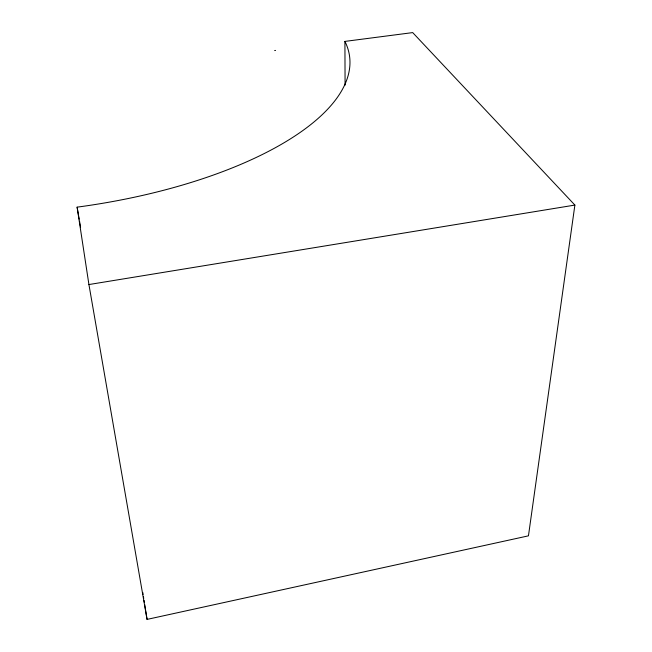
<?xml version="1.0" encoding="UTF-8"?>
<svg xmlns="http://www.w3.org/2000/svg" width="652" height="652" viewBox="0 0 652 652"><rect width="100%" height="100%" fill="white"/><g stroke="black" fill="none" stroke-linecap="round" stroke-linejoin="round"><path stroke-width="0.98" d="M574.885 205.078L528.454 535.838L147.059 619.4L88.925 284.549L77.115 207.149A295.698 115.591 -7.1 0 0 344.916 41.41L412.7 32.6L574.885 205.078L88.925 284.549M274.655 50.546L275.56 50.424M77.115 207.149L79.194 219.162M79.536 221.167L80.579 227.173M142.772 592.456L143.09 594.453M143.407 596.45L143.725 598.446M144.043 600.443L144.361 602.44M144.679 604.437L147.059 619.4M344.916 41.41L345.079 85.167"/></g></svg>
